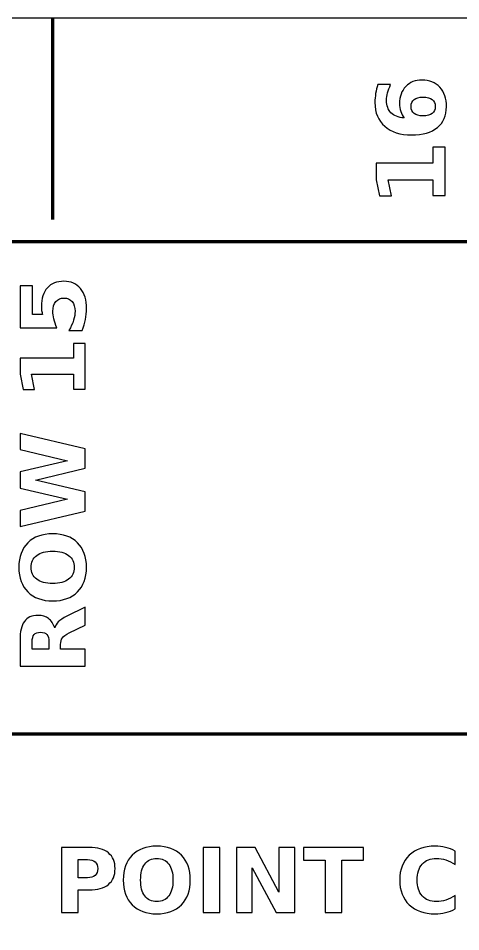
# Model space of a CAD drawing. Header units: centimetres. Extents: x -27.5 to 5.5, y -16.9 to -12.8.
# Drawn here: x -11.884 to -10.895, y -14.892 to -12.85 of the extents above; entities that cross this region are included whole.
import ezdxf

# ---------------------------------------------------------------- set-up
doc = ezdxf.new("R2010")
doc.units = ezdxf.units.CM
doc.header["$MEASUREMENT"] = 0
doc.layers.add('Layer 1', color=7, linetype='Continuous')

msp = doc.modelspace()

# ---------------------------------------------------------------- linework, layer by layer
at = {"layer": 'Layer 1', "color": 7}
msp.add_open_spline([(-27.5, -12.85), (-27.5, -12.85), (5.5, -12.85), (5.5, -12.85), (5.5, -12.85), (5.5, -12.85), (5.5, -16.85), (5.5, -16.85), (5.5, -16.85), (5.5, -16.85), (-27.5, -16.85), (-27.5, -16.85), (-27.5, -16.85), (-27.5, -16.85), (-27.5, -12.85), (-27.5, -12.85)], degree=3, knots=[0, 0, 0, 0, 0.25, 0.25, 0.25, 0.25, 0.5, 0.5, 0.5, 0.5, 0.75, 0.75, 0.75, 0.75, 1, 1, 1, 1], dxfattribs=at)
at = {"layer": 'Layer 1', "color": 250, "lineweight": 106}
msp.add_open_spline([(-11.80684, -12.85), (-11.80684, -12.85), (-11.80686, -13.29999), (-11.80686, -13.29999)], degree=3, dxfattribs=at)
at = {"layer": 'Layer 1', "color": 250}
for points, knots in [([(-11.07999, -12.99818), (-11.07999, -12.99818), (-11.05145, -12.99818), (-11.05145, -12.99818), (-11.05145, -12.99818), (-11.05455, -13.00474), (-11.05684, -13.01088), (-11.05832, -13.01667), (-11.05832, -13.01667), (-11.05981, -13.02245), (-11.06055, -13.02813), (-11.06055, -13.03364), (-11.06055, -13.03364), (-11.06055, -13.04549), (-11.05727, -13.0547), (-11.05067, -13.06133), (-11.05067, -13.06133), (-11.04411, -13.06793), (-11.03434, -13.07181), (-11.02139, -13.0729), (-11.02139, -13.0729), (-11.02474, -13.06835), (-11.02728, -13.06341), (-11.02897, -13.05812), (-11.02897, -13.05812), (-11.03067, -13.05283), (-11.03151, -13.04704), (-11.03151, -13.04076), (-11.03151, -13.04076), (-11.03151, -13.02499), (-11.02689, -13.01226), (-11.01765, -13.00259), (-11.01765, -13.00259), (-11.00844, -12.99289), (-10.99634, -12.98806), (-10.98138, -12.98806), (-10.98138, -12.98806), (-10.96484, -12.98806), (-10.95161, -12.99346), (-10.94162, -13.00429), (-10.94162, -13.00429), (-10.93168, -13.01508), (-10.9267, -13.02962), (-10.9267, -13.04778), (-10.9267, -13.04778), (-10.9267, -13.06782), (-10.93347, -13.08334), (-10.94702, -13.09435), (-10.94702, -13.09435), (-10.96053, -13.10532), (-10.97976, -13.11083), (-11.00463, -13.11083), (-11.00463, -13.11083), (-11.0301, -13.11083), (-11.05014, -13.10441), (-11.06471, -13.09156), (-11.06471, -13.09156), (-11.07928, -13.07869), (-11.08658, -13.06108), (-11.08658, -13.03868), (-11.08658, -13.03868), (-11.08658, -13.03159), (-11.08602, -13.02471), (-11.08492, -13.01801), (-11.08492, -13.01801), (-11.08383, -13.01134), (-11.08217, -13.00474), (-11.07999, -12.99818)], [0, 0, 0, 0, 0.0588235, 0.0588235, 0.0588235, 0.0588235, 0.1176471, 0.1176471, 0.1176471, 0.1176471, 0.1764706, 0.1764706, 0.1764706, 0.1764706, 0.2352941, 0.2352941, 0.2352941, 0.2352941, 0.2941176, 0.2941176, 0.2941176, 0.2941176, 0.3529412, 0.3529412, 0.3529412, 0.3529412, 0.4117647, 0.4117647, 0.4117647, 0.4117647, 0.4705882, 0.4705882, 0.4705882, 0.4705882, 0.5294118, 0.5294118, 0.5294118, 0.5294118, 0.5882353, 0.5882353, 0.5882353, 0.5882353, 0.6470588, 0.6470588, 0.6470588, 0.6470588, 0.7058824, 0.7058824, 0.7058824, 0.7058824, 0.7647059, 0.7647059, 0.7647059, 0.7647059, 0.8235294, 0.8235294, 0.8235294, 0.8235294, 0.8823529, 0.8823529, 0.8823529, 0.8823529, 0.9411765, 0.9411765, 0.9411765, 0.9411765, 1, 1, 1, 1]), ([(-11.00587, -13.04736), (-11.00587, -13.05435), (-11.00361, -13.05957), (-10.99909, -13.06302), (-10.99909, -13.06302), (-10.99458, -13.06652), (-10.9878, -13.06825), (-10.97877, -13.06825), (-10.97877, -13.06825), (-10.96978, -13.06825), (-10.963, -13.06652), (-10.95849, -13.06302), (-10.95849, -13.06302), (-10.95397, -13.05957), (-10.95171, -13.05435), (-10.95171, -13.04736), (-10.95171, -13.04736), (-10.95171, -13.04034), (-10.95397, -13.03508), (-10.95849, -13.03163), (-10.95849, -13.03163), (-10.963, -13.02813), (-10.96978, -13.02641), (-10.97877, -13.02641), (-10.97877, -13.02641), (-10.9878, -13.02641), (-10.99458, -13.02813), (-10.99909, -13.03163), (-10.99909, -13.03163), (-11.00361, -13.03508), (-11.00587, -13.04034), (-11.00587, -13.04736)], [0, 0, 0, 0, 0.125, 0.125, 0.125, 0.125, 0.25, 0.25, 0.25, 0.25, 0.375, 0.375, 0.375, 0.375, 0.5, 0.5, 0.5, 0.5, 0.625, 0.625, 0.625, 0.625, 0.75, 0.75, 0.75, 0.75, 0.875, 0.875, 0.875, 0.875, 1, 1, 1, 1]), ([(-10.95718, -13.24644), (-10.95718, -13.24644), (-10.95718, -13.2113), (-10.95718, -13.2113), (-10.95718, -13.2113), (-10.95718, -13.2113), (-11.05691, -13.2113), (-11.05691, -13.2113), (-11.05691, -13.2113), (-11.05691, -13.2113), (-11.04947, -13.24736), (-11.04947, -13.24736), (-11.04947, -13.24736), (-11.04947, -13.24736), (-11.07656, -13.24736), (-11.07656, -13.24736), (-11.07656, -13.24736), (-11.07656, -13.24736), (-11.08401, -13.21151), (-11.08401, -13.21151), (-11.08401, -13.21151), (-11.08401, -13.21151), (-11.08401, -13.1737), (-11.08401, -13.1737), (-11.08401, -13.1737), (-11.08401, -13.1737), (-10.95718, -13.1737), (-10.95718, -13.1737), (-10.95718, -13.1737), (-10.95718, -13.1737), (-10.95718, -13.13856), (-10.95718, -13.13856), (-10.95718, -13.13856), (-10.95718, -13.13856), (-10.9297, -13.13856), (-10.9297, -13.13856), (-10.9297, -13.13856), (-10.9297, -13.13856), (-10.9297, -13.24644), (-10.9297, -13.24644), (-10.9297, -13.24644), (-10.9297, -13.24644), (-10.95718, -13.24644), (-10.95718, -13.24644)], [0, 0, 0, 0, 0.0909091, 0.0909091, 0.0909091, 0.0909091, 0.1818182, 0.1818182, 0.1818182, 0.1818182, 0.2727273, 0.2727273, 0.2727273, 0.2727273, 0.3636364, 0.3636364, 0.3636364, 0.3636364, 0.4545455, 0.4545455, 0.4545455, 0.4545455, 0.5454545, 0.5454545, 0.5454545, 0.5454545, 0.6363636, 0.6363636, 0.6363636, 0.6363636, 0.7272727, 0.7272727, 0.7272727, 0.7272727, 0.8181818, 0.8181818, 0.8181818, 0.8181818, 0.9090909, 0.9090909, 0.9090909, 0.9090909, 1, 1, 1, 1]), ([(-11.87974, -13.54204), (-11.87974, -13.54204), (-11.87974, -13.44857), (-11.87974, -13.44857), (-11.87974, -13.44857), (-11.87974, -13.44857), (-11.85211, -13.44857), (-11.85211, -13.44857), (-11.85211, -13.44857), (-11.85211, -13.44857), (-11.85211, -13.51207), (-11.85211, -13.51207), (-11.85211, -13.51207), (-11.85211, -13.51207), (-11.82954, -13.51207), (-11.82954, -13.51207), (-11.82954, -13.51207), (-11.83031, -13.50921), (-11.83091, -13.50634), (-11.83134, -13.50344), (-11.83134, -13.50344), (-11.83177, -13.50054), (-11.83197, -13.49751), (-11.83197, -13.49441), (-11.83197, -13.49441), (-11.83197, -13.47661), (-11.82754, -13.46277), (-11.81864, -13.45287), (-11.81864, -13.45287), (-11.80977, -13.44297), (-11.79737, -13.43804), (-11.78151, -13.43804), (-11.78151, -13.43804), (-11.76574, -13.43804), (-11.75341, -13.44344), (-11.74447, -13.45421), (-11.74447, -13.45421), (-11.73557, -13.46497), (-11.73111, -13.47994), (-11.73111, -13.49907), (-11.73111, -13.49907), (-11.73111, -13.50734), (-11.73191, -13.51554), (-11.73351, -13.52364), (-11.73351, -13.52364), (-11.73511, -13.53174), (-11.73751, -13.53981), (-11.74077, -13.54781), (-11.74077, -13.54781), (-11.74077, -13.54781), (-11.77037, -13.54781), (-11.77037, -13.54781), (-11.77037, -13.54781), (-11.76581, -13.53987), (-11.76241, -13.53234), (-11.76011, -13.52521), (-11.76011, -13.52521), (-11.75784, -13.51807), (-11.75671, -13.51134), (-11.75671, -13.50504), (-11.75671, -13.50504), (-11.75671, -13.49591), (-11.75894, -13.48874), (-11.76341, -13.48351), (-11.76341, -13.48351), (-11.76784, -13.47827), (-11.77387, -13.47564), (-11.78147, -13.47564), (-11.78147, -13.47564), (-11.78917, -13.47564), (-11.79521, -13.47827), (-11.79964, -13.48351), (-11.79964, -13.48351), (-11.80407, -13.48874), (-11.80627, -13.49591), (-11.80627, -13.50504), (-11.80627, -13.50504), (-11.80627, -13.51044), (-11.80557, -13.51621), (-11.80417, -13.52231), (-11.80417, -13.52231), (-11.80277, -13.52844), (-11.80061, -13.53501), (-11.79767, -13.54204), (-11.79767, -13.54204), (-11.79767, -13.54204), (-11.87974, -13.54204), (-11.87974, -13.54204)], [0, 0, 0, 0, 0.0454545, 0.0454545, 0.0454545, 0.0454545, 0.0909091, 0.0909091, 0.0909091, 0.0909091, 0.1363636, 0.1363636, 0.1363636, 0.1363636, 0.1818182, 0.1818182, 0.1818182, 0.1818182, 0.2272727, 0.2272727, 0.2272727, 0.2272727, 0.2727273, 0.2727273, 0.2727273, 0.2727273, 0.3181818, 0.3181818, 0.3181818, 0.3181818, 0.3636364, 0.3636364, 0.3636364, 0.3636364, 0.4090909, 0.4090909, 0.4090909, 0.4090909, 0.4545455, 0.4545455, 0.4545455, 0.4545455, 0.5, 0.5, 0.5, 0.5, 0.5454545, 0.5454545, 0.5454545, 0.5454545, 0.5909091, 0.5909091, 0.5909091, 0.5909091, 0.6363636, 0.6363636, 0.6363636, 0.6363636, 0.6818182, 0.6818182, 0.6818182, 0.6818182, 0.7272727, 0.7272727, 0.7272727, 0.7272727, 0.7727273, 0.7727273, 0.7727273, 0.7727273, 0.8181818, 0.8181818, 0.8181818, 0.8181818, 0.8636364, 0.8636364, 0.8636364, 0.8636364, 0.9090909, 0.9090909, 0.9090909, 0.9090909, 0.9545455, 0.9545455, 0.9545455, 0.9545455, 1, 1, 1, 1]), ([(-11.75991, -13.67898), (-11.75991, -13.67898), (-11.75991, -13.64578), (-11.75991, -13.64578), (-11.75991, -13.64578), (-11.75991, -13.64578), (-11.85414, -13.64578), (-11.85414, -13.64578), (-11.85414, -13.64578), (-11.85414, -13.64578), (-11.84711, -13.67984), (-11.84711, -13.67984), (-11.84711, -13.67984), (-11.84711, -13.67984), (-11.87271, -13.67984), (-11.87271, -13.67984), (-11.87271, -13.67984), (-11.87271, -13.67984), (-11.87974, -13.64598), (-11.87974, -13.64598), (-11.87974, -13.64598), (-11.87974, -13.64598), (-11.87974, -13.61024), (-11.87974, -13.61024), (-11.87974, -13.61024), (-11.87974, -13.61024), (-11.75991, -13.61024), (-11.75991, -13.61024), (-11.75991, -13.61024), (-11.75991, -13.61024), (-11.75991, -13.57704), (-11.75991, -13.57704), (-11.75991, -13.57704), (-11.75991, -13.57704), (-11.73394, -13.57704), (-11.73394, -13.57704), (-11.73394, -13.57704), (-11.73394, -13.57704), (-11.73394, -13.67898), (-11.73394, -13.67898), (-11.73394, -13.67898), (-11.73394, -13.67898), (-11.75991, -13.67898), (-11.75991, -13.67898)], [0, 0, 0, 0, 0.0909091, 0.0909091, 0.0909091, 0.0909091, 0.1818182, 0.1818182, 0.1818182, 0.1818182, 0.2727273, 0.2727273, 0.2727273, 0.2727273, 0.3636364, 0.3636364, 0.3636364, 0.3636364, 0.4545455, 0.4545455, 0.4545455, 0.4545455, 0.5454545, 0.5454545, 0.5454545, 0.5454545, 0.6363636, 0.6363636, 0.6363636, 0.6363636, 0.7272727, 0.7272727, 0.7272727, 0.7272727, 0.8181818, 0.8181818, 0.8181818, 0.8181818, 0.9090909, 0.9090909, 0.9090909, 0.9090909, 1, 1, 1, 1]), ([(-11.87974, -13.98667), (-11.87974, -13.98667), (-11.87974, -13.95064), (-11.87974, -13.95064), (-11.87974, -13.95064), (-11.87974, -13.95064), (-11.77377, -13.92544), (-11.77377, -13.92544), (-11.77377, -13.92544), (-11.77377, -13.92544), (-11.87974, -13.90044), (-11.87974, -13.90044), (-11.87974, -13.90044), (-11.87974, -13.90044), (-11.87974, -13.86421), (-11.87974, -13.86421), (-11.87974, -13.86421), (-11.87974, -13.86421), (-11.77377, -13.83921), (-11.77377, -13.83921), (-11.77377, -13.83921), (-11.77377, -13.83921), (-11.87974, -13.81401), (-11.87974, -13.81401), (-11.87974, -13.81401), (-11.87974, -13.81401), (-11.87974, -13.77827), (-11.87974, -13.77827), (-11.87974, -13.77827), (-11.87974, -13.77827), (-11.73394, -13.81264), (-11.73394, -13.81264), (-11.73394, -13.81264), (-11.73394, -13.81264), (-11.73394, -13.85601), (-11.73394, -13.85601), (-11.73394, -13.85601), (-11.73394, -13.85601), (-11.84477, -13.88247), (-11.84477, -13.88247), (-11.84477, -13.88247), (-11.84477, -13.88247), (-11.73394, -13.90864), (-11.73394, -13.90864), (-11.73394, -13.90864), (-11.73394, -13.90864), (-11.73394, -13.95201), (-11.73394, -13.95201), (-11.73394, -13.95201), (-11.73394, -13.95201), (-11.87974, -13.98667), (-11.87974, -13.98667)], [0, 0, 0, 0, 0.0769231, 0.0769231, 0.0769231, 0.0769231, 0.1538462, 0.1538462, 0.1538462, 0.1538462, 0.2307692, 0.2307692, 0.2307692, 0.2307692, 0.3076923, 0.3076923, 0.3076923, 0.3076923, 0.3846154, 0.3846154, 0.3846154, 0.3846154, 0.4615385, 0.4615385, 0.4615385, 0.4615385, 0.5384615, 0.5384615, 0.5384615, 0.5384615, 0.6153846, 0.6153846, 0.6153846, 0.6153846, 0.6923077, 0.6923077, 0.6923077, 0.6923077, 0.7692308, 0.7692308, 0.7692308, 0.7692308, 0.8461538, 0.8461538, 0.8461538, 0.8461538, 0.9230769, 0.9230769, 0.9230769, 0.9230769, 1, 1, 1, 1]), ([(-11.88237, -14.0777), (-11.88237, -14.05427), (-11.87567, -14.0359), (-11.86224, -14.02264), (-11.86224, -14.02264), (-11.84884, -14.00934), (-11.83031, -14.0027), (-11.80671, -14.0027), (-11.80671, -14.0027), (-11.78314, -14.0027), (-11.76464, -14.00934), (-11.75124, -14.02264), (-11.75124, -14.02264), (-11.73781, -14.0359), (-11.73111, -14.05427), (-11.73111, -14.0777), (-11.73111, -14.0777), (-11.73111, -14.10107), (-11.73781, -14.1194), (-11.75124, -14.13274), (-11.75124, -14.13274), (-11.76464, -14.14604), (-11.78314, -14.1527), (-11.80671, -14.1527), (-11.80671, -14.1527), (-11.83031, -14.1527), (-11.84884, -14.14604), (-11.86224, -14.13274), (-11.86224, -14.13274), (-11.87567, -14.1194), (-11.88237, -14.10107), (-11.88237, -14.0777)], [0, 0, 0, 0, 0.125, 0.125, 0.125, 0.125, 0.25, 0.25, 0.25, 0.25, 0.375, 0.375, 0.375, 0.375, 0.5, 0.5, 0.5, 0.5, 0.625, 0.625, 0.625, 0.625, 0.75, 0.75, 0.75, 0.75, 0.875, 0.875, 0.875, 0.875, 1, 1, 1, 1]), ([(-11.85514, -14.0777), (-11.85514, -14.08917), (-11.85091, -14.09804), (-11.84244, -14.10437), (-11.84244, -14.10437), (-11.83397, -14.11067), (-11.82207, -14.11384), (-11.80671, -14.11384), (-11.80671, -14.11384), (-11.79137, -14.11384), (-11.77951, -14.11067), (-11.77104, -14.10437), (-11.77104, -14.10437), (-11.76257, -14.09804), (-11.75834, -14.08917), (-11.75834, -14.0777), (-11.75834, -14.0777), (-11.75834, -14.06617), (-11.76257, -14.05727), (-11.77104, -14.05094), (-11.77104, -14.05094), (-11.77951, -14.04464), (-11.79137, -14.04147), (-11.80671, -14.04147), (-11.80671, -14.04147), (-11.82207, -14.04147), (-11.83397, -14.04464), (-11.84244, -14.05094), (-11.84244, -14.05094), (-11.85091, -14.05727), (-11.85514, -14.06617), (-11.85514, -14.0777)], [0, 0, 0, 0, 0.125, 0.125, 0.125, 0.125, 0.25, 0.25, 0.25, 0.25, 0.375, 0.375, 0.375, 0.375, 0.5, 0.5, 0.5, 0.5, 0.625, 0.625, 0.625, 0.625, 0.75, 0.75, 0.75, 0.75, 0.875, 0.875, 0.875, 0.875, 1, 1, 1, 1]), ([(-11.78911, -14.2607), (-11.78911, -14.2607), (-11.73394, -14.2607), (-11.73394, -14.2607), (-11.73394, -14.2607), (-11.73394, -14.2607), (-11.73394, -14.2983), (-11.73394, -14.2983), (-11.73394, -14.2983), (-11.73394, -14.2983), (-11.87974, -14.2983), (-11.87974, -14.2983), (-11.87974, -14.2983), (-11.87974, -14.2983), (-11.87974, -14.24087), (-11.87974, -14.24087), (-11.87974, -14.24087), (-11.87974, -14.22167), (-11.87651, -14.20757), (-11.87007, -14.19864), (-11.87007, -14.19864), (-11.86364, -14.18967), (-11.85344, -14.1852), (-11.83951, -14.1852), (-11.83951, -14.1852), (-11.82987, -14.1852), (-11.82194, -14.18754), (-11.81577, -14.19217), (-11.81577, -14.19217), (-11.80957, -14.19684), (-11.80501, -14.20387), (-11.80207, -14.21324), (-11.80207, -14.21324), (-11.80091, -14.2081), (-11.79827, -14.20347), (-11.79414, -14.1994), (-11.79414, -14.1994), (-11.79001, -14.19534), (-11.78374, -14.19124), (-11.77534, -14.18707), (-11.77534, -14.18707), (-11.77534, -14.18707), (-11.73394, -14.16664), (-11.73394, -14.16664), (-11.73394, -14.16664), (-11.73394, -14.16664), (-11.73394, -14.2067), (-11.73394, -14.2067), (-11.73394, -14.2067), (-11.73394, -14.2067), (-11.77017, -14.22447), (-11.77017, -14.22447), (-11.77017, -14.22447), (-11.77744, -14.22804), (-11.78244, -14.23167), (-11.78511, -14.23537), (-11.78511, -14.23537), (-11.78777, -14.23904), (-11.78911, -14.24394), (-11.78911, -14.25007), (-11.78911, -14.25007), (-11.78911, -14.25007), (-11.78911, -14.2607), (-11.78911, -14.2607)], [0, 0, 0, 0, 0.0625, 0.0625, 0.0625, 0.0625, 0.125, 0.125, 0.125, 0.125, 0.1875, 0.1875, 0.1875, 0.1875, 0.25, 0.25, 0.25, 0.25, 0.3125, 0.3125, 0.3125, 0.3125, 0.375, 0.375, 0.375, 0.375, 0.4375, 0.4375, 0.4375, 0.4375, 0.5, 0.5, 0.5, 0.5, 0.5625, 0.5625, 0.5625, 0.5625, 0.625, 0.625, 0.625, 0.625, 0.6875, 0.6875, 0.6875, 0.6875, 0.75, 0.75, 0.75, 0.75, 0.8125, 0.8125, 0.8125, 0.8125, 0.875, 0.875, 0.875, 0.875, 0.9375, 0.9375, 0.9375, 0.9375, 1, 1, 1, 1]), ([(-11.81507, -14.24487), (-11.81507, -14.237), (-11.81654, -14.23134), (-11.81947, -14.22794), (-11.81947, -14.22794), (-11.82241, -14.2245), (-11.82724, -14.2228), (-11.83394, -14.2228), (-11.83394, -14.2228), (-11.84057, -14.2228), (-11.84534, -14.2245), (-11.84821, -14.22794), (-11.84821, -14.22794), (-11.85107, -14.23134), (-11.85251, -14.237), (-11.85251, -14.24487), (-11.85251, -14.24487), (-11.85251, -14.24487), (-11.85251, -14.2607), (-11.85251, -14.2607), (-11.85251, -14.2607), (-11.85251, -14.2607), (-11.81507, -14.2607), (-11.81507, -14.2607), (-11.81507, -14.2607), (-11.81507, -14.2607), (-11.81507, -14.24487), (-11.81507, -14.24487)], [0, 0, 0, 0, 0.1428571, 0.1428571, 0.1428571, 0.1428571, 0.2857143, 0.2857143, 0.2857143, 0.2857143, 0.4285714, 0.4285714, 0.4285714, 0.4285714, 0.5714286, 0.5714286, 0.5714286, 0.5714286, 0.7142857, 0.7142857, 0.7142857, 0.7142857, 0.8571429, 0.8571429, 0.8571429, 0.8571429, 1, 1, 1, 1]), ([(-11.78727, -14.70378), (-11.78727, -14.70378), (-11.72487, -14.70378), (-11.72487, -14.70378), (-11.72487, -14.70378), (-11.70631, -14.70378), (-11.69207, -14.70791), (-11.68214, -14.71615), (-11.68214, -14.71615), (-11.67221, -14.72438), (-11.66724, -14.73611), (-11.66724, -14.75135), (-11.66724, -14.75135), (-11.66724, -14.76661), (-11.67221, -14.77838), (-11.68214, -14.78661), (-11.68214, -14.78661), (-11.69207, -14.79485), (-11.70631, -14.79898), (-11.72487, -14.79898), (-11.72487, -14.79898), (-11.72487, -14.79898), (-11.74967, -14.79898), (-11.74967, -14.79898), (-11.74967, -14.79898), (-11.74967, -14.79898), (-11.74967, -14.84958), (-11.74967, -14.84958), (-11.74967, -14.84958), (-11.74967, -14.84958), (-11.78727, -14.84958), (-11.78727, -14.84958), (-11.78727, -14.84958), (-11.78727, -14.84958), (-11.78727, -14.70378), (-11.78727, -14.70378)], [0, 0, 0, 0, 0.1111111, 0.1111111, 0.1111111, 0.1111111, 0.2222222, 0.2222222, 0.2222222, 0.2222222, 0.3333333, 0.3333333, 0.3333333, 0.3333333, 0.4444444, 0.4444444, 0.4444444, 0.4444444, 0.5555556, 0.5555556, 0.5555556, 0.5555556, 0.6666667, 0.6666667, 0.6666667, 0.6666667, 0.7777778, 0.7777778, 0.7777778, 0.7777778, 0.8888889, 0.8888889, 0.8888889, 0.8888889, 1, 1, 1, 1]), ([(-11.5741, -14.70115), (-11.55067, -14.70115), (-11.5323, -14.70785), (-11.51904, -14.72128), (-11.51904, -14.72128), (-11.50574, -14.73468), (-11.4991, -14.75318), (-11.4991, -14.77681), (-11.4991, -14.77681), (-11.4991, -14.80038), (-11.50574, -14.81888), (-11.51904, -14.83228), (-11.51904, -14.83228), (-11.5323, -14.84571), (-11.55067, -14.85241), (-11.5741, -14.85241), (-11.5741, -14.85241), (-11.59747, -14.85241), (-11.6158, -14.84571), (-11.62914, -14.83228), (-11.62914, -14.83228), (-11.64244, -14.81888), (-11.6491, -14.80038), (-11.6491, -14.77681), (-11.6491, -14.77681), (-11.6491, -14.75318), (-11.64244, -14.73468), (-11.62914, -14.72128), (-11.62914, -14.72128), (-11.6158, -14.70785), (-11.59747, -14.70115), (-11.5741, -14.70115)], [0, 0, 0, 0, 0.125, 0.125, 0.125, 0.125, 0.25, 0.25, 0.25, 0.25, 0.375, 0.375, 0.375, 0.375, 0.5, 0.5, 0.5, 0.5, 0.625, 0.625, 0.625, 0.625, 0.75, 0.75, 0.75, 0.75, 0.875, 0.875, 0.875, 0.875, 1, 1, 1, 1]), ([(-11.47067, -14.70378), (-11.47067, -14.70378), (-11.43307, -14.70378), (-11.43307, -14.70378), (-11.43307, -14.70378), (-11.43307, -14.70378), (-11.43307, -14.84958), (-11.43307, -14.84958), (-11.43307, -14.84958), (-11.43307, -14.84958), (-11.47067, -14.84958), (-11.47067, -14.84958), (-11.47067, -14.84958), (-11.47067, -14.84958), (-11.47067, -14.70378), (-11.47067, -14.70378)], [0, 0, 0, 0, 0.25, 0.25, 0.25, 0.25, 0.5, 0.5, 0.5, 0.5, 0.75, 0.75, 0.75, 0.75, 1, 1, 1, 1]), ([(-11.39627, -14.70378), (-11.39627, -14.70378), (-11.35427, -14.70378), (-11.35427, -14.70378), (-11.35427, -14.70378), (-11.35427, -14.70378), (-11.30124, -14.80378), (-11.30124, -14.80378), (-11.30124, -14.80378), (-11.30124, -14.80378), (-11.30124, -14.70378), (-11.30124, -14.70378), (-11.30124, -14.70378), (-11.30124, -14.70378), (-11.26561, -14.70378), (-11.26561, -14.70378), (-11.26561, -14.70378), (-11.26561, -14.70378), (-11.26561, -14.84958), (-11.26561, -14.84958), (-11.26561, -14.84958), (-11.26561, -14.84958), (-11.30761, -14.84958), (-11.30761, -14.84958), (-11.30761, -14.84958), (-11.30761, -14.84958), (-11.36064, -14.74958), (-11.36064, -14.74958), (-11.36064, -14.74958), (-11.36064, -14.74958), (-11.36064, -14.84958), (-11.36064, -14.84958), (-11.36064, -14.84958), (-11.36064, -14.84958), (-11.39627, -14.84958), (-11.39627, -14.84958), (-11.39627, -14.84958), (-11.39627, -14.84958), (-11.39627, -14.70378), (-11.39627, -14.70378)], [0, 0, 0, 0, 0.1, 0.1, 0.1, 0.1, 0.2, 0.2, 0.2, 0.2, 0.3, 0.3, 0.3, 0.3, 0.4, 0.4, 0.4, 0.4, 0.5, 0.5, 0.5, 0.5, 0.6, 0.6, 0.6, 0.6, 0.7, 0.7, 0.7, 0.7, 0.8, 0.8, 0.8, 0.8, 0.9, 0.9, 0.9, 0.9, 1, 1, 1, 1]), ([(-11.2463, -14.70378), (-11.2463, -14.70378), (-11.11194, -14.70378), (-11.11194, -14.70378), (-11.11194, -14.70378), (-11.11194, -14.70378), (-11.11194, -14.73221), (-11.11194, -14.73221), (-11.11194, -14.73221), (-11.11194, -14.73221), (-11.16027, -14.73221), (-11.16027, -14.73221), (-11.16027, -14.73221), (-11.16027, -14.73221), (-11.16027, -14.84958), (-11.16027, -14.84958), (-11.16027, -14.84958), (-11.16027, -14.84958), (-11.19787, -14.84958), (-11.19787, -14.84958), (-11.19787, -14.84958), (-11.19787, -14.84958), (-11.19787, -14.73221), (-11.19787, -14.73221), (-11.19787, -14.73221), (-11.19787, -14.73221), (-11.2463, -14.73221), (-11.2463, -14.73221), (-11.2463, -14.73221), (-11.2463, -14.73221), (-11.2463, -14.70378), (-11.2463, -14.70378)], [0, 0, 0, 0, 0.125, 0.125, 0.125, 0.125, 0.25, 0.25, 0.25, 0.25, 0.375, 0.375, 0.375, 0.375, 0.5, 0.5, 0.5, 0.5, 0.625, 0.625, 0.625, 0.625, 0.75, 0.75, 0.75, 0.75, 0.875, 0.875, 0.875, 0.875, 1, 1, 1, 1]), ([(-10.90721, -14.84158), (-10.91411, -14.84515), (-10.92131, -14.84785), (-10.92881, -14.84968), (-10.92881, -14.84968), (-10.93628, -14.85151), (-10.94411, -14.85241), (-10.95224, -14.85241), (-10.95224, -14.85241), (-10.97651, -14.85241), (-10.99574, -14.84561), (-11.00994, -14.83205), (-11.00994, -14.83205), (-11.02414, -14.81848), (-11.03124, -14.80008), (-11.03124, -14.77681), (-11.03124, -14.77681), (-11.03124, -14.75351), (-11.02414, -14.73508), (-11.00994, -14.72151), (-11.00994, -14.72151), (-10.99574, -14.70795), (-10.97651, -14.70115), (-10.95224, -14.70115), (-10.95224, -14.70115), (-10.94411, -14.70115), (-10.93628, -14.70205), (-10.92881, -14.70388), (-10.92881, -14.70388), (-10.92131, -14.70571), (-10.91411, -14.70841), (-10.90721, -14.71198), (-10.90721, -14.71198), (-10.90721, -14.71198), (-10.90721, -14.74215), (-10.90721, -14.74215), (-10.90721, -14.74215), (-10.91418, -14.73738), (-10.92104, -14.73391), (-10.92781, -14.73171), (-10.92781, -14.73171), (-10.93458, -14.72948), (-10.94171, -14.72838), (-10.94921, -14.72838), (-10.94921, -14.72838), (-10.96261, -14.72838), (-10.97318, -14.73268), (-10.98084, -14.74128), (-10.98084, -14.74128), (-10.98854, -14.74988), (-10.99238, -14.76171), (-10.99238, -14.77681), (-10.99238, -14.77681), (-10.99238, -14.79188), (-10.98854, -14.80368), (-10.98084, -14.81228), (-10.98084, -14.81228), (-10.97318, -14.82088), (-10.96261, -14.82518), (-10.94921, -14.82518), (-10.94921, -14.82518), (-10.94171, -14.82518), (-10.93458, -14.82408), (-10.92781, -14.82185), (-10.92781, -14.82185), (-10.92104, -14.81965), (-10.91418, -14.81618), (-10.90721, -14.81141), (-10.90721, -14.81141), (-10.90721, -14.81141), (-10.90721, -14.84158), (-10.90721, -14.84158)], [0, 0, 0, 0, 0.0555556, 0.0555556, 0.0555556, 0.0555556, 0.1111111, 0.1111111, 0.1111111, 0.1111111, 0.1666667, 0.1666667, 0.1666667, 0.1666667, 0.2222222, 0.2222222, 0.2222222, 0.2222222, 0.2777778, 0.2777778, 0.2777778, 0.2777778, 0.3333333, 0.3333333, 0.3333333, 0.3333333, 0.3888889, 0.3888889, 0.3888889, 0.3888889, 0.4444444, 0.4444444, 0.4444444, 0.4444444, 0.5, 0.5, 0.5, 0.5, 0.5555556, 0.5555556, 0.5555556, 0.5555556, 0.6111111, 0.6111111, 0.6111111, 0.6111111, 0.6666667, 0.6666667, 0.6666667, 0.6666667, 0.7222222, 0.7222222, 0.7222222, 0.7222222, 0.7777778, 0.7777778, 0.7777778, 0.7777778, 0.8333333, 0.8333333, 0.8333333, 0.8333333, 0.8888889, 0.8888889, 0.8888889, 0.8888889, 0.9444444, 0.9444444, 0.9444444, 0.9444444, 1, 1, 1, 1]), ([(-11.74967, -14.73101), (-11.74967, -14.73101), (-11.74967, -14.77175), (-11.74967, -14.77175), (-11.74967, -14.77175), (-11.74967, -14.77175), (-11.72887, -14.77175), (-11.72887, -14.77175), (-11.72887, -14.77175), (-11.72157, -14.77175), (-11.71594, -14.76998), (-11.71197, -14.76641), (-11.71197, -14.76641), (-11.70801, -14.76288), (-11.70601, -14.75785), (-11.70601, -14.75135), (-11.70601, -14.75135), (-11.70601, -14.74481), (-11.70801, -14.73981), (-11.71197, -14.73628), (-11.71197, -14.73628), (-11.71594, -14.73278), (-11.72157, -14.73101), (-11.72887, -14.73101), (-11.72887, -14.73101), (-11.72887, -14.73101), (-11.74967, -14.73101), (-11.74967, -14.73101)], [0, 0, 0, 0, 0.1428571, 0.1428571, 0.1428571, 0.1428571, 0.2857143, 0.2857143, 0.2857143, 0.2857143, 0.4285714, 0.4285714, 0.4285714, 0.4285714, 0.5714286, 0.5714286, 0.5714286, 0.5714286, 0.7142857, 0.7142857, 0.7142857, 0.7142857, 0.8571429, 0.8571429, 0.8571429, 0.8571429, 1, 1, 1, 1]), ([(-11.5741, -14.72838), (-11.58557, -14.72838), (-11.59444, -14.73261), (-11.60077, -14.74108), (-11.60077, -14.74108), (-11.60707, -14.74955), (-11.61024, -14.76145), (-11.61024, -14.77681), (-11.61024, -14.77681), (-11.61024, -14.79215), (-11.60707, -14.80401), (-11.60077, -14.81248), (-11.60077, -14.81248), (-11.59444, -14.82095), (-11.58557, -14.82518), (-11.5741, -14.82518), (-11.5741, -14.82518), (-11.56257, -14.82518), (-11.55367, -14.82095), (-11.54734, -14.81248), (-11.54734, -14.81248), (-11.54104, -14.80401), (-11.53787, -14.79215), (-11.53787, -14.77681), (-11.53787, -14.77681), (-11.53787, -14.76145), (-11.54104, -14.74955), (-11.54734, -14.74108), (-11.54734, -14.74108), (-11.55367, -14.73261), (-11.56257, -14.72838), (-11.5741, -14.72838)], [0, 0, 0, 0, 0.125, 0.125, 0.125, 0.125, 0.25, 0.25, 0.25, 0.25, 0.375, 0.375, 0.375, 0.375, 0.5, 0.5, 0.5, 0.5, 0.625, 0.625, 0.625, 0.625, 0.75, 0.75, 0.75, 0.75, 0.875, 0.875, 0.875, 0.875, 1, 1, 1, 1])]:
    msp.add_open_spline(points, degree=3, knots=knots, dxfattribs=at)
at = {"layer": 'Layer 1', "color": 250, "lineweight": 100}
msp.add_open_spline([(-26.05684, -14.45), (-26.05684, -14.45), (-26.05684, -13.35), (-26.05684, -13.35), (-26.05684, -13.35), (-26.05684, -13.35), (3.51816, -13.35), (3.51816, -13.35), (3.51816, -13.35), (3.51816, -13.35), (3.51816, -14.45), (3.51816, -14.45), (3.51816, -14.45), (3.51816, -14.45), (-26.05684, -14.45), (-26.05684, -14.45)], degree=3, knots=[0, 0, 0, 0, 0.25, 0.25, 0.25, 0.25, 0.5, 0.5, 0.5, 0.5, 0.75, 0.75, 0.75, 0.75, 1, 1, 1, 1], dxfattribs=at)

doc.saveas('drawing.dxf')
